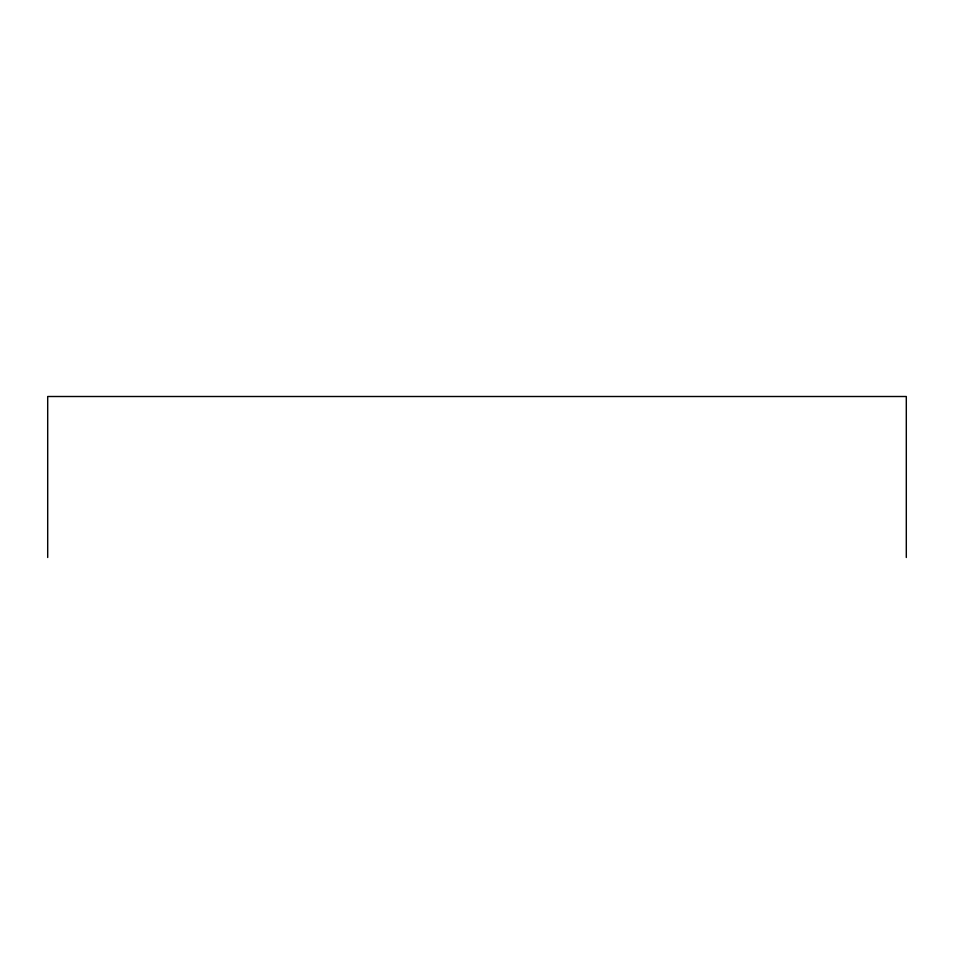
<?xml version="1.0" encoding="UTF-8"?>
<svg xmlns="http://www.w3.org/2000/svg" width="954" height="954" viewBox="0 0 954 954"><rect width="100%" height="100%" fill="white"/><g stroke="black" fill="none" stroke-linecap="round" stroke-linejoin="round"><path stroke-width="1.43" d="M906.3 557.494L906.3 396.506L47.7 396.506L47.7 557.494"/></g></svg>
